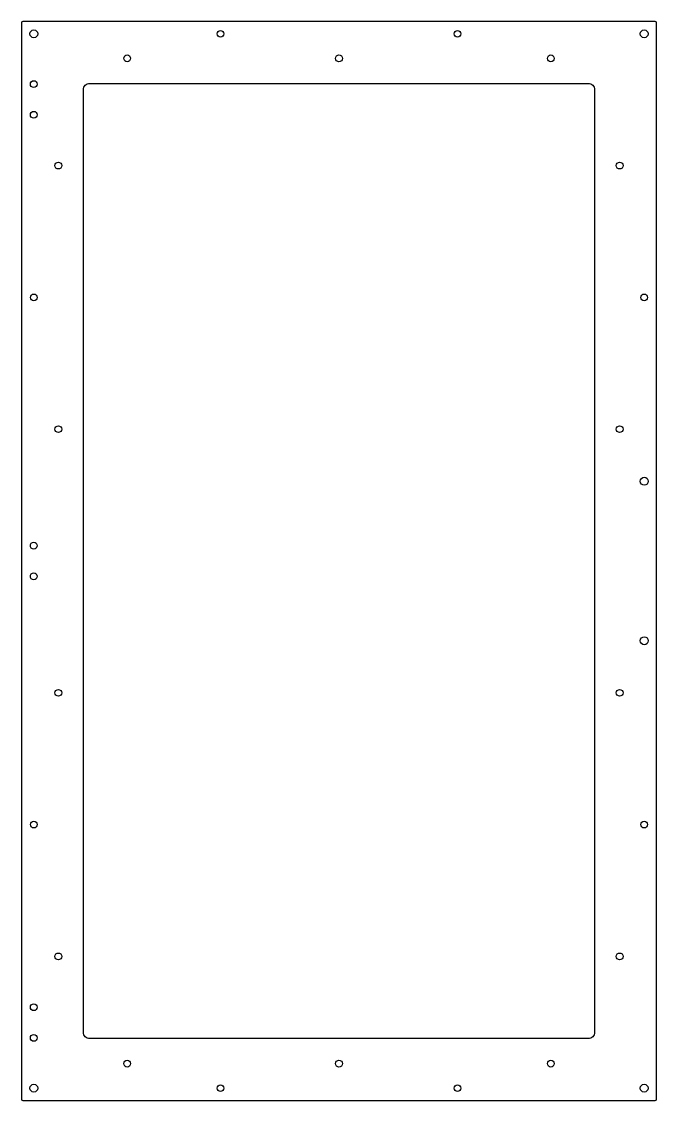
# Model space of a CAD drawing. Header units: millimetres. Extents: x -234 to 284, y -440 to 440.
import ezdxf

# ---------------------------------------------------------------- set-up
doc = ezdxf.new("R2010")
doc.units = ezdxf.units.MM
doc.layers.get('0').update_dxf_attribs({"linetype": 'CONTINUOUS'})

msp = doc.modelspace()

# ---------------------------------------------------------------- linework, layer by layer
for points in [[(-234, -439, 0.414214), (-233, -440), (283, -440, 0.414214), (284, -439), (284, 439, 0.414214), (283, 440), (-233, 440, 0.414214), (-234, 439)], [(-183.5, -384.5), (-183.5, 384.5, -0.414214), (-178.5, 389.5), (228.5, 389.5, -0.414214), (233.5, 384.5), (233.5, -384.5, -0.414214), (228.5, -389.5), (-178.5, -389.5, -0.414214)]]:
    msp.add_lwpolyline(points, format="xyb", close=True)
for centre, radius in [((-224, 430, 0), 3.25), ((-71.67, 430, 0), 2.75), ((121.67, 430, 0), 2.75), ((274, 430, 0), 3.25), ((-147.83, 410.03, 0), 2.75), ((25, 410, 0), 2.75), ((197.83, 410, 0), 2.75), ((-224.1, 389, 0), 2.75), ((-224.1, 364, 0), 2.75), ((-204, 322.5, 0), 2.75), ((254, 322.5, 0), 2.75), ((-224, 215, 0), 2.75), ((274, 215, 0), 2.75), ((-204, 107.5, 0), 2.75), ((254, 107.5, 0), 2.75), ((274.04, 65, 0), 3.25), ((-224.1, 12.5, 0), 2.75), ((-224.1, -12.5, 0), 2.75), ((274.04, -65, 0), 3.25), ((-204, -107.5, 0), 2.75), ((254, -107.5, 0), 2.75), ((-224, -215, 0), 2.75), ((274, -215, 0), 2.75), ((-204, -322.5, 0), 2.75), ((254, -322.5, 0), 2.75), ((-224.1, -364, 0), 2.75), ((-224.1, -389, 0), 2.75), ((-147.83, -410, 0), 2.75), ((25, -410, 0), 2.75), ((197.83, -410, 0), 2.75), ((-224, -430, 0), 3.25), ((-71.67, -430, 0), 2.75), ((121.67, -430, 0), 2.75), ((274, -430, 0), 3.25)]:
    msp.add_circle(centre, radius)

doc.saveas('drawing.dxf')
